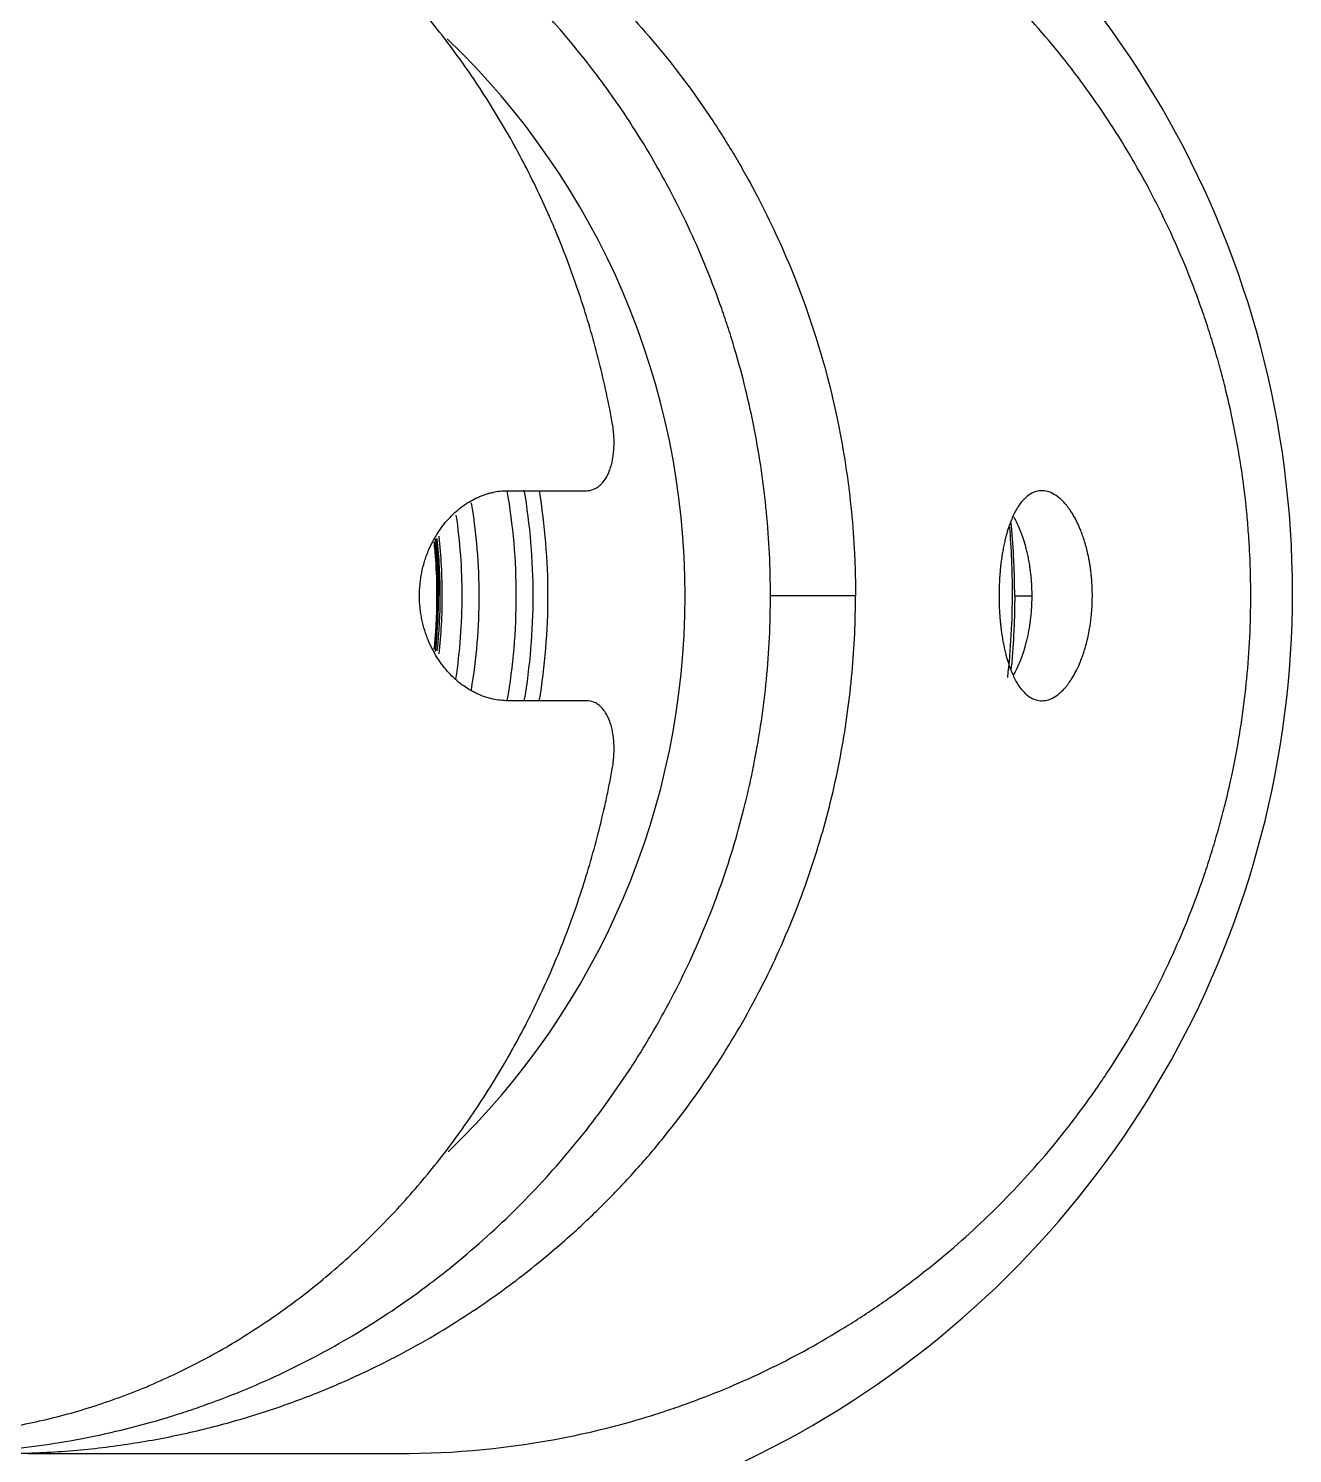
# Model space of a CAD drawing. Extents: x 0 to 790, y 0 to 579.
# Drawn here: x 488.58 to 524.68, y 451.71 to 492.41 of the extents above; entities that cross this region are included whole.
import ezdxf

# ---------------------------------------------------------------- set-up
doc = ezdxf.new("R2010")
doc.units = 0
doc.header["$LTSCALE"] = 10
doc.header["$MEASUREMENT"] = 0
doc.layers.add('1', color=7, linetype='CONTINUOUS')

msp = doc.modelspace()

# ---------------------------------------------------------------- linework, layer by layer
at = {"layer": '1', "color": 7, "linetype": 'Continuous', "lineweight": -3}
for centre, radius, start, end in [((497.185, 476.312), 27.5, 0, 117.0968), ((494.685, 476.312), 22, 0, 4.8575), ((497.185, 476.312), 27.5, 243.792, 0), ((494.685, 476.312), 22, 353.6543, 0)]:
    msp.add_arc(centre, radius, start, end, dxfattribs=at)
for centre, major_axis, start_param, end_param in [((485.344, 476.213), (0, -22), 1.570796, 2.378677), ((485.018, 476.213), (0, 17.5), 4.712389, 4.884686), ((485.018, 476.213), (0, 17.983), 4.712389, 4.880759), ((485.024, 476.213), (0, 18.4), 4.712389, 4.876341), ((485.107, 476.213), (0, -16.35), 1.570796, 1.73357), ((485.122, 476.213), (0, -15.85), 1.570796, 1.716537), ((485.344, 476.213), (0, 15), 4.712389, 4.821608), ((485.154, 476.213), (0, -15.25), 1.570796, 1.682274), ((485.344, 476.213), (0, -15), 1.465787, 1.570796), ((485.154, 476.213), (0, 15.25), 4.603022, 4.712389), ((485.344, 476.213), (0, 22), 3.905981, 4.712389), ((485.122, 476.213), (0, -15.85), 1.420245, 1.570796), ((485.107, 476.213), (0, -16.35), 1.405519, 1.570796), ((485.018, 476.213), (0, 17.5), 4.540632, 4.712389), ((485.018, 476.213), (0, 17.983), 4.544412, 4.712389), ((485.024, 476.213), (0, 18.4), 4.548241, 4.712389)]:
    msp.add_ellipse(centre, major_axis=major_axis, ratio=0.99956, start_param=start_param, end_param=end_param, dxfattribs=at)
for points, knots in [([(509.771, 476.213), (509.771, 477.015), (509.733, 477.811), (509.58, 479.391), (509.466, 480.175), (509.164, 481.731), (508.975, 482.503), (508.691, 483.46), (508.602, 483.746), (508.508, 484.032), (508.444, 484.222), (508.412, 484.317), (508.246, 484.79), (508.105, 485.164), (507.655, 486.272), (506.988, 487.712), (506.187, 489.079), (505.535, 490.076), (505.309, 490.404), (504.958, 490.889), (504.779, 491.13), (504.595, 491.368), (504.471, 491.526), (504.409, 491.604), (503.844, 492.308), (503.315, 492.904), (502.205, 494.038), (501.624, 494.576), (500.411, 495.595), (499.778, 496.075), (498.954, 496.639), (498.704, 496.805), (498.451, 496.967), (498.281, 497.074), (498.196, 497.127), (497.768, 497.389), (497.423, 497.589), (496.374, 498.162), (494.946, 498.852), (493.458, 499.398), (492.32, 499.752), (491.937, 499.861), (491.356, 500.011), (491.162, 500.058), (490.869, 500.126), (490.771, 500.148), (490.574, 500.19), (490.476, 500.211), (489.592, 500.391), (488.802, 500.511), (487.213, 500.672), (486.414, 500.713), (485.611, 500.713)], [0, 0, 0, 0, 0.0625, 0.0625, 0.125, 0.125, 0.1875, 0.1875, 0.203125, 0.210938, 0.210938, 0.21875, 0.21875, 0.25, 0.25, 0.3125, 0.375, 0.375, 0.40625, 0.40625, 0.421875, 0.429688, 0.429688, 0.4375, 0.4375, 0.5, 0.5, 0.5625, 0.5625, 0.625, 0.625, 0.640625, 0.648438, 0.648438, 0.65625, 0.65625, 0.6875, 0.6875, 0.75, 0.8125, 0.8125, 0.84375, 0.84375, 0.859375, 0.859375, 0.867188, 0.867188, 0.875, 0.875, 0.9375, 0.9375, 1, 1, 1, 1]), ([(487.809, 500.713), (489.408, 500.714), (491.807, 500.474), (494.912, 499.691), (496.796, 499.014), (498.257, 498.362), (499.06, 497.956), (499.587, 497.668), (499.935, 497.473), (500.367, 497.22), (500.877, 496.903), (501.546, 496.465), (502.362, 495.887), (503.62, 494.898), (505.1, 493.549), (506.44, 492.061), (507.421, 490.797), (507.995, 489.977), (508.43, 489.305), (508.743, 488.793), (508.994, 488.36), (509.188, 488.011), (509.472, 487.482), (509.875, 486.677), (510.844, 484.479), (511.656, 481.785), (512.064, 479.011), (512.167, 477.613), (512.197, 476.813), (512.201, 476.413), (512.201, 476.213)], [0, 0, 0, 0, 0.125, 0.1875, 0.25, 0.28125, 0.3125, 0.320312, 0.328125, 0.34375, 0.359375, 0.375, 0.40625, 0.4375, 0.5, 0.5625, 0.59375, 0.625, 0.640625, 0.65625, 0.671875, 0.679687, 0.6875, 0.71875, 0.75, 0.875, 0.9375, 0.96875, 0.984375, 1, 1, 1, 1]), ([(499.466, 451.714), (501.067, 451.73), (502.641, 451.903), (504.966, 452.394), (505.734, 452.595), (506.592, 452.867), (506.687, 452.898), (506.877, 452.961), (507.161, 453.056), (507.442, 453.157), (508.001, 453.366), (508.738, 453.661), (509.456, 453.991), (510.165, 454.338), (510.515, 454.52), (511.206, 454.902), (511.547, 455.101), (512.052, 455.413), (512.219, 455.519), (512.552, 455.735), (512.716, 455.845), (513.044, 456.07), (513.206, 456.185), (513.529, 456.419), (513.69, 456.538), (514.008, 456.781), (514.165, 456.904), (514.476, 457.153), (514.63, 457.28), (515.389, 457.92), (515.968, 458.46), (516.794, 459.308), (517.063, 459.597), (517.586, 460.189), (517.84, 460.491), (518.335, 461.109), (518.575, 461.424), (518.925, 461.907), (519.04, 462.07), (519.209, 462.317), (519.265, 462.399), (519.377, 462.565), (519.432, 462.649), (519.923, 463.402), (520.324, 464.088), (521.055, 465.49), (521.386, 466.207), (521.829, 467.305), (521.969, 467.675), (522.165, 468.235), (522.228, 468.423), (522.35, 468.801), (522.408, 468.991), (522.493, 469.277), (522.521, 469.372), (522.562, 469.516), (522.576, 469.564), (522.602, 469.66), (522.616, 469.708), (522.655, 469.852), (522.681, 469.949), (522.731, 470.142), (522.756, 470.239), (522.875, 470.724), (522.961, 471.112), (523.19, 472.28), (523.303, 473.062), (523.417, 474.239), (523.446, 474.632), (523.484, 475.42), (523.493, 475.815), (523.494, 476.606), (523.484, 477.002), (523.455, 477.598), (523.443, 477.796), (523.421, 478.095), (523.414, 478.194), (523.397, 478.394), (523.388, 478.493), (523.339, 478.99), (523.291, 479.385), (523.175, 480.17), (523.108, 480.56), (522.956, 481.336), (522.87, 481.721), (522.728, 482.295), (522.679, 482.486), (522.614, 482.724), (522.601, 482.771), (522.574, 482.866), (522.561, 482.914), (522.52, 483.056), (522.492, 483.151), (522.436, 483.34), (522.408, 483.434), (522.349, 483.623), (522.32, 483.717), (522.228, 483.999), (522.165, 484.186), (521.97, 484.747), (521.83, 485.118), (521.606, 485.671), (521.529, 485.854), (521.41, 486.129), (521.37, 486.22), (521.288, 486.403), (521.247, 486.494), (521.038, 486.947), (520.862, 487.304), (520.495, 488.007), (520.303, 488.353), (519.904, 489.034), (519.696, 489.37), (519.05, 490.36), (518.588, 491), (517.847, 491.926), (517.592, 492.229), (517.197, 492.676), (517.063, 492.824), (516.86, 493.043), (516.791, 493.116), (516.653, 493.261), (516.584, 493.333), (515.957, 493.976), (515.376, 494.516), (514.469, 495.28), (514.162, 495.527), (513.691, 495.886), (513.533, 496.003), (513.214, 496.235), (513.053, 496.348), (512.809, 496.516), (512.728, 496.572), (512.564, 496.682), (512.482, 496.736), (512.234, 496.898), (512.067, 497.004), (511.562, 497.316), (511.22, 497.516), (510.698, 497.805), (510.434, 497.946), (510.168, 498.083), (509.989, 498.173), (509.9, 498.217), (509.451, 498.437), (509.09, 498.603), (507.996, 499.072), (507.256, 499.348), (505.753, 499.825), (504.99, 500.026), (503.828, 500.273), (503.438, 500.345), (502.848, 500.44), (502.651, 500.469), (502.354, 500.509), (502.255, 500.522), (502.056, 500.547), (501.957, 500.558), (501.063, 500.656), (500.266, 500.704), (499.466, 500.712)], [0, 0, 0, 0, 0.0625, 0.0625, 0.09375, 0.09375, 0.097656, 0.097656, 0.101563, 0.109375, 0.109375, 0.125, 0.140625, 0.140625, 0.15625, 0.15625, 0.171875, 0.171875, 0.179688, 0.179688, 0.1875, 0.1875, 0.195313, 0.195313, 0.203125, 0.203125, 0.210938, 0.210938, 0.21875, 0.21875, 0.25, 0.25, 0.265625, 0.265625, 0.28125, 0.28125, 0.296875, 0.296875, 0.304688, 0.304688, 0.308594, 0.308594, 0.3125, 0.3125, 0.34375, 0.34375, 0.375, 0.375, 0.390625, 0.390625, 0.398438, 0.398438, 0.40625, 0.40625, 0.410156, 0.410156, 0.412109, 0.412109, 0.414063, 0.414063, 0.417969, 0.417969, 0.421875, 0.421875, 0.4375, 0.4375, 0.46875, 0.46875, 0.484375, 0.484375, 0.5, 0.5, 0.515625, 0.515625, 0.523438, 0.523438, 0.527344, 0.527344, 0.53125, 0.53125, 0.546875, 0.546875, 0.5625, 0.5625, 0.578125, 0.578125, 0.585938, 0.585938, 0.587891, 0.587891, 0.589844, 0.589844, 0.59375, 0.59375, 0.597656, 0.597656, 0.601563, 0.601563, 0.609375, 0.609375, 0.625, 0.625, 0.632813, 0.632813, 0.636719, 0.636719, 0.640625, 0.640625, 0.65625, 0.65625, 0.671875, 0.671875, 0.6875, 0.6875, 0.71875, 0.71875, 0.734375, 0.734375, 0.742188, 0.742188, 0.746094, 0.746094, 0.75, 0.75, 0.78125, 0.78125, 0.796875, 0.796875, 0.804688, 0.804688, 0.8125, 0.8125, 0.816406, 0.816406, 0.820313, 0.820313, 0.828125, 0.828125, 0.84375, 0.84375, 0.851563, 0.855469, 0.855469, 0.859375, 0.859375, 0.875, 0.875, 0.90625, 0.90625, 0.9375, 0.9375, 0.953125, 0.953125, 0.960938, 0.960938, 0.964844, 0.964844, 0.96875, 0.96875, 1, 1, 1, 1]), ([(505.244, 481.213), (505.133, 481.812), (505.002, 482.406), (504.702, 483.58), (504.532, 484.161), (504.153, 485.31), (503.943, 485.878), (503.685, 486.511), (503.656, 486.581), (503.597, 486.721), (503.567, 486.791), (503.477, 487), (503.294, 487.416), (503.101, 487.824), (502.702, 488.63), (502.419, 489.154), (501.819, 490.175), (501.503, 490.672), (500.835, 491.639), (500.484, 492.109), (499.932, 492.793), (499.743, 493.018), (499.502, 493.294), (499.453, 493.349), (499.356, 493.459), (499.307, 493.514), (499.159, 493.677), (499.06, 493.784), (498.559, 494.315), (498.146, 494.719), (497.296, 495.489), (496.859, 495.855), (495.96, 496.547), (495.499, 496.874), (494.551, 497.487), (494.064, 497.774), (493.502, 498.073), (493.44, 498.106), (493.314, 498.171), (493.125, 498.268), (492.683, 498.485), (492.301, 498.657), (491.532, 498.983), (491.014, 499.177), (489.966, 499.516), (489.436, 499.661), (488.633, 499.843), (488.364, 499.898), (487.823, 499.994), (487.55, 500.036), (487.277, 500.071)], [0, 0, 0, 0, 0.0625, 0.0625, 0.125, 0.125, 0.1875, 0.1875, 0.195312, 0.195312, 0.203125, 0.203125, 0.21875, 0.25, 0.25, 0.3125, 0.3125, 0.375, 0.375, 0.4375, 0.4375, 0.46875, 0.46875, 0.476562, 0.476562, 0.484375, 0.484375, 0.5, 0.5, 0.5625, 0.5625, 0.625, 0.625, 0.6875, 0.6875, 0.75, 0.75, 0.757812, 0.757812, 0.765625, 0.78125, 0.8125, 0.8125, 0.875, 0.875, 0.9375, 0.9375, 0.96875, 0.96875, 1, 1, 1, 1]), ([(504.515, 479.213), (504.587, 479.213), (504.655, 479.226), (504.752, 479.264), (504.784, 479.28), (504.822, 479.304), (504.83, 479.309), (504.845, 479.32), (504.853, 479.325), (504.875, 479.342), (504.89, 479.354), (504.961, 479.417), (505.013, 479.479), (505.071, 479.571), (505.083, 479.59), (505.105, 479.629), (505.115, 479.65), (505.146, 479.713), (505.164, 479.757), (505.215, 479.896), (505.242, 479.998), (505.268, 480.135), (505.272, 480.163), (505.28, 480.219), (505.284, 480.248), (505.294, 480.334), (505.303, 480.452), (505.304, 480.574), (505.303, 480.668), (505.302, 480.699), (505.299, 480.763), (505.297, 480.795), (505.285, 480.954), (505.268, 481.083), (505.244, 481.213)], [0, 0, 0, 0, 0.125, 0.125, 0.1875, 0.1875, 0.203125, 0.203125, 0.21875, 0.21875, 0.25, 0.25, 0.375, 0.375, 0.40625, 0.40625, 0.4375, 0.4375, 0.5, 0.5, 0.625, 0.625, 0.65625, 0.65625, 0.6875, 0.6875, 0.75, 0.8125, 0.8125, 0.84375, 0.84375, 0.875, 0.875, 1, 1, 1, 1]), ([(502.268, 473.213), (502.124, 473.213), (501.981, 473.229), (501.769, 473.276), (501.698, 473.295), (501.557, 473.342), (501.487, 473.369), (501.383, 473.416), (501.348, 473.433), (501.278, 473.468), (501.244, 473.487), (501.141, 473.546), (501.074, 473.589), (500.942, 473.683), (500.877, 473.734), (500.751, 473.843), (500.688, 473.902), (500.567, 474.027), (500.508, 474.094), (500.436, 474.184), (500.422, 474.202), (500.393, 474.24), (500.379, 474.258), (500.337, 474.316), (500.31, 474.355), (500.231, 474.475), (500.181, 474.558), (500.088, 474.733), (500.044, 474.825), (499.983, 474.969), (499.964, 475.018), (499.928, 475.118), (499.911, 475.168), (499.863, 475.322), (499.836, 475.426), (499.803, 475.588), (499.793, 475.643), (499.78, 475.726), (499.776, 475.753), (499.769, 475.809), (499.765, 475.837), (499.751, 475.977), (499.739, 476.201), (499.749, 476.426), (499.763, 476.566), (499.766, 476.594), (499.773, 476.65), (499.784, 476.734), (499.798, 476.816), (499.831, 476.978), (499.857, 477.083), (499.896, 477.212), (499.904, 477.238), (499.921, 477.288), (499.93, 477.314), (499.957, 477.389), (499.976, 477.438), (500.035, 477.583), (500.079, 477.675), (500.149, 477.808), (500.185, 477.873), (500.223, 477.936), (500.249, 477.977), (500.262, 477.998), (500.328, 478.099), (500.383, 478.175), (500.497, 478.319), (500.556, 478.386), (500.678, 478.514), (500.74, 478.573), (500.836, 478.657), (500.869, 478.684), (500.935, 478.736), (500.968, 478.761), (501.068, 478.833), (501.136, 478.876), (501.272, 478.955), (501.41, 479.026), (501.551, 479.082), (501.658, 479.118), (501.694, 479.129), (501.765, 479.148), (501.801, 479.157), (501.98, 479.197), (502.124, 479.213), (502.268, 479.213)], [0, 0, 0, 0, 0.0625, 0.0625, 0.09375, 0.09375, 0.125, 0.125, 0.140625, 0.140625, 0.15625, 0.15625, 0.1875, 0.1875, 0.21875, 0.21875, 0.25, 0.25, 0.28125, 0.28125, 0.289063, 0.289063, 0.296875, 0.296875, 0.3125, 0.3125, 0.34375, 0.34375, 0.375, 0.375, 0.390625, 0.390625, 0.40625, 0.40625, 0.4375, 0.4375, 0.453125, 0.453125, 0.460938, 0.460938, 0.46875, 0.46875, 0.5, 0.53125, 0.53125, 0.539062, 0.539062, 0.546875, 0.5625, 0.5625, 0.59375, 0.59375, 0.601562, 0.601562, 0.609375, 0.609375, 0.625, 0.625, 0.65625, 0.65625, 0.671875, 0.679687, 0.679687, 0.6875, 0.6875, 0.71875, 0.71875, 0.75, 0.75, 0.78125, 0.78125, 0.796875, 0.796875, 0.8125, 0.8125, 0.84375, 0.84375, 0.875, 0.90625, 0.90625, 0.921875, 0.921875, 0.9375, 0.9375, 1, 1, 1, 1]), ([(502.268, 479.213), (502.676, 479.213), (503.068, 479.213), (503.816, 479.213), (504.174, 479.213), (504.515, 479.213)], [0, 0, 0, 0, 0.5, 0.5, 1, 1, 1, 1]), ([(516.301, 476.213), (516.301, 476.272), (516.302, 476.329), (516.304, 476.412), (516.305, 476.454), (516.306, 476.495), (516.307, 476.522), (516.308, 476.535), (516.31, 476.602), (516.313, 476.653), (516.319, 476.751), (516.322, 476.798), (516.328, 476.866), (516.33, 476.888), (516.334, 476.931), (516.336, 476.952), (516.342, 477.014), (516.346, 477.054), (516.359, 477.168), (516.368, 477.238), (516.383, 477.337), (516.387, 477.368), (516.397, 477.43), (516.403, 477.46), (516.418, 477.546), (516.428, 477.6), (516.449, 477.702), (516.46, 477.75), (516.482, 477.842), (516.493, 477.886), (516.527, 478.012), (516.549, 478.088), (516.584, 478.194), (516.596, 478.228), (516.614, 478.277), (516.62, 478.293), (516.632, 478.324), (516.638, 478.34), (516.668, 478.415), (516.693, 478.471), (516.742, 478.574), (516.767, 478.622), (516.817, 478.71), (516.843, 478.751), (516.895, 478.827), (516.921, 478.862), (517, 478.959), (517.054, 479.012), (517.164, 479.101), (517.22, 479.135), (517.335, 479.186), (517.394, 479.202), (517.484, 479.213), (517.515, 479.214), (517.576, 479.212), (517.608, 479.208), (517.702, 479.19), (517.766, 479.168), (517.896, 479.101), (517.963, 479.057), (518.064, 478.971), (518.099, 478.94), (518.167, 478.868), (518.202, 478.829), (518.255, 478.764), (518.272, 478.741), (518.308, 478.693), (518.325, 478.668), (518.379, 478.589), (518.414, 478.531), (518.468, 478.436), (518.486, 478.402), (518.522, 478.332), (518.54, 478.296), (518.575, 478.219), (518.593, 478.178), (518.629, 478.094), (518.646, 478.049), (518.681, 477.955), (518.699, 477.906), (518.734, 477.801), (518.751, 477.746), (518.776, 477.657), (518.785, 477.627), (518.801, 477.564), (518.81, 477.532), (518.834, 477.431), (518.85, 477.361), (518.868, 477.265), (518.872, 477.245), (518.879, 477.206), (518.883, 477.186), (518.894, 477.125), (518.9, 477.083), (518.913, 476.995), (518.919, 476.95), (518.928, 476.88), (518.932, 476.844), (518.936, 476.807), (518.939, 476.782), (518.94, 476.77), (518.946, 476.707), (518.95, 476.655), (518.957, 476.549), (518.96, 476.494), (518.963, 476.424), (518.964, 476.41), (518.964, 476.382), (518.966, 476.34), (518.967, 476.241), (518.967, 476.156), (518.965, 476.071), (518.964, 476.043), (518.962, 475.987), (518.961, 475.959), (518.957, 475.876), (518.954, 475.823), (518.948, 475.744), (518.946, 475.718), (518.941, 475.667), (518.938, 475.642), (518.931, 475.568), (518.925, 475.521), (518.913, 475.43), (518.907, 475.386), (518.897, 475.322), (518.893, 475.301), (518.886, 475.259), (518.883, 475.239), (518.865, 475.139), (518.849, 475.065), (518.818, 474.927), (518.802, 474.862), (518.768, 474.74), (518.751, 474.682), (518.726, 474.6), (518.717, 474.574), (518.7, 474.522), (518.691, 474.497), (518.665, 474.425), (518.647, 474.379), (518.594, 474.248), (518.559, 474.17), (518.488, 474.027), (518.453, 473.962), (518.383, 473.844), (518.347, 473.79), (518.295, 473.716), (518.277, 473.692), (518.243, 473.647), (518.225, 473.625), (518.173, 473.564), (518.139, 473.527), (518.071, 473.461), (518.037, 473.431), (517.938, 473.351), (517.872, 473.311), (517.745, 473.251), (517.682, 473.231), (517.559, 473.211), (517.499, 473.211), (517.381, 473.228), (517.323, 473.245), (517.209, 473.298), (517.154, 473.333), (517.072, 473.401), (517.045, 473.426), (516.991, 473.481), (516.964, 473.511), (516.912, 473.577), (516.886, 473.612), (516.835, 473.689), (516.809, 473.731), (516.772, 473.798), (516.759, 473.821), (516.734, 473.87), (516.722, 473.895), (516.686, 473.973), (516.661, 474.029), (516.614, 474.149), (516.59, 474.214), (516.544, 474.356), (516.522, 474.432), (516.489, 474.558), (516.478, 474.602), (516.456, 474.695), (516.446, 474.743), (516.425, 474.845), (516.415, 474.899), (516.395, 475.013), (516.385, 475.074), (516.371, 475.171), (516.366, 475.205), (516.357, 475.275), (516.353, 475.312), (516.344, 475.387), (516.34, 475.426), (516.334, 475.488), (516.332, 475.509), (516.329, 475.551), (516.327, 475.573), (516.322, 475.64), (516.318, 475.686), (516.313, 475.782), (516.31, 475.831), (516.307, 475.909), (516.306, 475.936), (516.304, 475.99), (516.303, 476.045), (516.302, 476.115), (516.301, 476.164), (516.301, 476.189), (516.301, 476.201), (516.301, 476.206), (516.301, 476.21), (516.301, 476.212), (516.301, 476.213)], [0, 0, 0, 0, 0.003906, 0.003906, 0.005859, 0.006836, 0.006836, 0.007812, 0.007812, 0.011719, 0.011719, 0.015625, 0.015625, 0.017578, 0.017578, 0.019531, 0.019531, 0.023437, 0.023437, 0.03125, 0.03125, 0.035156, 0.035156, 0.039062, 0.039062, 0.046875, 0.046875, 0.054687, 0.054687, 0.0625, 0.0625, 0.078125, 0.078125, 0.085937, 0.085937, 0.089844, 0.089844, 0.09375, 0.09375, 0.109375, 0.109375, 0.125, 0.125, 0.140625, 0.140625, 0.15625, 0.15625, 0.1875, 0.1875, 0.21875, 0.21875, 0.25, 0.25, 0.265625, 0.265625, 0.28125, 0.28125, 0.3125, 0.3125, 0.34375, 0.34375, 0.359375, 0.359375, 0.375, 0.375, 0.382812, 0.382812, 0.390625, 0.390625, 0.40625, 0.40625, 0.414062, 0.414062, 0.421875, 0.421875, 0.429687, 0.429687, 0.4375, 0.4375, 0.445312, 0.445312, 0.453125, 0.453125, 0.457031, 0.457031, 0.460937, 0.460937, 0.46875, 0.46875, 0.470703, 0.470703, 0.472656, 0.472656, 0.476562, 0.476562, 0.480469, 0.480469, 0.482422, 0.483398, 0.483398, 0.484375, 0.484375, 0.488281, 0.488281, 0.492187, 0.492187, 0.493164, 0.493164, 0.494141, 0.496094, 0.5, 0.5, 0.501953, 0.501953, 0.503906, 0.503906, 0.507812, 0.507812, 0.509766, 0.509766, 0.511719, 0.511719, 0.515625, 0.515625, 0.519531, 0.519531, 0.521484, 0.521484, 0.523437, 0.523437, 0.53125, 0.53125, 0.539062, 0.539062, 0.546875, 0.546875, 0.550781, 0.550781, 0.554687, 0.554687, 0.5625, 0.5625, 0.578125, 0.578125, 0.59375, 0.59375, 0.609375, 0.609375, 0.617187, 0.617187, 0.625, 0.625, 0.640625, 0.640625, 0.65625, 0.65625, 0.6875, 0.6875, 0.71875, 0.71875, 0.75, 0.75, 0.78125, 0.78125, 0.8125, 0.8125, 0.828125, 0.828125, 0.84375, 0.84375, 0.859375, 0.859375, 0.875, 0.875, 0.882812, 0.882812, 0.890625, 0.890625, 0.90625, 0.90625, 0.921875, 0.921875, 0.9375, 0.9375, 0.945312, 0.945312, 0.953125, 0.953125, 0.960938, 0.960938, 0.96875, 0.96875, 0.972656, 0.972656, 0.976563, 0.976563, 0.980469, 0.980469, 0.982422, 0.982422, 0.984375, 0.984375, 0.988281, 0.988281, 0.992188, 0.992188, 0.994141, 0.994141, 0.996094, 0.998047, 0.999023, 0.999512, 0.999756, 0.999878, 0.999878, 1, 1, 1, 1]), ([(516.749, 476.213), (516.749, 476.218), (516.749, 476.223), (516.749, 476.234), (516.749, 476.25), (516.749, 476.286), (516.748, 476.36), (516.747, 476.506), (516.742, 476.799), (516.721, 477.383), (516.685, 477.882), (516.65, 478.243), (516.647, 478.273), (516.644, 478.302)], [0, 0, 0, 0, 0.007476, 0.007476, 0.014952, 0.029904, 0.059809, 0.119617, 0.239234, 0.478469, 0.956938, 0.956938, 1, 1, 1, 1]), ([(516.709, 478.48), (516.716, 478.467), (516.724, 478.453), (516.758, 478.392), (516.783, 478.342), (516.835, 478.235), (516.86, 478.178), (516.898, 478.086), (516.911, 478.054), (516.936, 477.988), (516.949, 477.954), (516.986, 477.848), (517.011, 477.771), (517.047, 477.647), (517.059, 477.603), (517.082, 477.513), (517.094, 477.465), (517.111, 477.39), (517.116, 477.364), (517.127, 477.312), (517.133, 477.285), (517.148, 477.202), (517.159, 477.145), (517.173, 477.053), (517.178, 477.022), (517.184, 476.974), (517.186, 476.958), (517.191, 476.925), (517.193, 476.908), (517.203, 476.825), (517.21, 476.755), (517.219, 476.646), (517.222, 476.609), (517.225, 476.552), (517.226, 476.533), (517.228, 476.494), (517.229, 476.474), (517.234, 476.375), (517.235, 476.294), (517.235, 476.213)], [0, 0, 0, 0, 0.037217, 0.037217, 0.157565, 0.157565, 0.277913, 0.277913, 0.338087, 0.338087, 0.398261, 0.398261, 0.518609, 0.518609, 0.578783, 0.578783, 0.638957, 0.638957, 0.669043, 0.669043, 0.69913, 0.69913, 0.759304, 0.759304, 0.789391, 0.789391, 0.804435, 0.804435, 0.819478, 0.819478, 0.879652, 0.879652, 0.909739, 0.909739, 0.924783, 0.924783, 0.939826, 0.939826, 1, 1, 1, 1]), ([(500.29, 476.213), (500.29, 476.56), (500.271, 477.099), (500.223, 477.636), (500.202, 477.829)], [0, 0, 0, 0, 0.640461, 1, 1, 1, 1]), ([(500.207, 477.839), (500.228, 477.644), (500.246, 477.448), (500.272, 477.079), (500.281, 476.906), (500.293, 476.56), (500.296, 476.387), (500.296, 476.213)], [0, 0, 0, 0, 0.363171, 0.363171, 0.681586, 0.681586, 1, 1, 1, 1]), ([(500.334, 476.213), (500.334, 476.734), (500.307, 477.252), (500.25, 477.793), (500.247, 477.818), (500.245, 477.843)], [0, 0, 0, 0, 0.953516, 0.953516, 1, 1, 1, 1]), ([(500.245, 476.213), (500.245, 476.56), (500.227, 477.072), (500.183, 477.583), (500.166, 477.749)], [0, 0, 0, 0, 0.674011, 1, 1, 1, 1]), ([(500.171, 477.76), (500.188, 477.591), (500.233, 477.077), (500.251, 476.561), (500.252, 476.213)], [0, 0, 0, 0, 0.330502, 1, 1, 1, 1]), ([(485.611, 451.713), (486.414, 451.713), (487.21, 451.754), (488.79, 451.913), (489.572, 452.031), (491.125, 452.346), (491.895, 452.543), (492.848, 452.837), (493.134, 452.93), (493.418, 453.027), (493.608, 453.094), (493.702, 453.128), (494.173, 453.3), (494.544, 453.446), (495.645, 453.911), (496.359, 454.256), (497.749, 455.015), (498.426, 455.428), (499.412, 456.1), (499.736, 456.332), (500.214, 456.694), (500.373, 456.817), (500.687, 457.067), (500.842, 457.194), (501.609, 457.836), (502.193, 458.376), (503.303, 459.509), (503.829, 460.101), (504.824, 461.337), (505.292, 461.98), (505.787, 462.734), (505.841, 462.818), (505.949, 462.987), (506.002, 463.072), (506.161, 463.328), (506.265, 463.499), (506.568, 464.016), (506.762, 464.364), (507.315, 465.42), (507.982, 466.858), (508.509, 468.356), (508.85, 469.501), (508.955, 469.886), (509.075, 470.373), (509.099, 470.471), (509.144, 470.666), (509.211, 470.96), (509.272, 471.254), (509.464, 472.235), (509.579, 473.025), (509.733, 474.612), (509.771, 475.41), (509.771, 476.213)], [0, 0, 0, 0, 0.0625, 0.0625, 0.125, 0.125, 0.1875, 0.1875, 0.203125, 0.210938, 0.210938, 0.21875, 0.21875, 0.25, 0.25, 0.3125, 0.3125, 0.375, 0.375, 0.40625, 0.40625, 0.421875, 0.421875, 0.4375, 0.4375, 0.5, 0.5, 0.5625, 0.5625, 0.625, 0.625, 0.632812, 0.632812, 0.640625, 0.640625, 0.65625, 0.65625, 0.6875, 0.6875, 0.75, 0.8125, 0.8125, 0.84375, 0.84375, 0.851562, 0.851562, 0.859375, 0.875, 0.875, 0.9375, 0.9375, 1, 1, 1, 1]), ([(487.809, 451.713), (488.388, 451.713), (488.963, 451.734), (490.096, 451.814), (490.655, 451.874), (491.75, 452.029), (492.287, 452.124), (493.334, 452.344), (493.845, 452.47), (494.838, 452.747), (495.319, 452.898), (496.249, 453.221), (496.699, 453.393), (497.563, 453.752), (497.978, 453.939), (498.773, 454.323), (499.153, 454.52), (499.878, 454.918), (500.223, 455.12), (500.878, 455.523), (501.188, 455.724), (501.774, 456.123), (502.051, 456.32), (502.57, 456.706), (502.814, 456.895), (503.27, 457.261), (503.483, 457.439), (503.878, 457.779), (504.061, 457.942), (504.398, 458.25), (504.553, 458.396), (504.837, 458.669), (504.965, 458.796), (505.081, 458.913), (505.081, 458.913), (505.081, 458.914), (505.082, 458.914), (505.083, 458.915), (505.085, 458.917), (505.089, 458.921), (505.097, 458.929), (505.113, 458.946), (505.146, 458.979), (505.21, 459.044), (505.339, 459.176), (505.593, 459.443), (505.807, 459.675), (506.228, 460.146), (506.501, 460.467), (507.292, 461.448), (507.785, 462.128), (508.693, 463.527), (509.11, 464.246), (509.862, 465.711), (510.199, 466.457), (510.791, 467.963), (511.047, 468.722), (511.48, 470.244), (511.656, 471.005), (511.935, 472.519), (512.036, 473.272), (512.17, 474.758), (512.201, 475.492), (512.201, 476.213)], [0, 0, 0, 0, 0.03125, 0.03125, 0.0625, 0.0625, 0.09375, 0.09375, 0.125, 0.125, 0.15625, 0.15625, 0.1875, 0.1875, 0.21875, 0.21875, 0.25, 0.25, 0.28125, 0.28125, 0.3125, 0.3125, 0.34375, 0.34375, 0.375, 0.375, 0.40625, 0.40625, 0.4375, 0.4375, 0.46875, 0.46875, 0.5, 0.5, 0.500015, 0.500015, 0.500031, 0.500061, 0.500122, 0.500244, 0.500488, 0.500977, 0.501953, 0.503906, 0.507812, 0.515625, 0.53125, 0.53125, 0.5625, 0.5625, 0.625, 0.625, 0.6875, 0.6875, 0.75, 0.75, 0.8125, 0.8125, 0.875, 0.875, 0.9375, 0.9375, 1, 1, 1, 1]), ([(500.169, 474.69), (500.185, 474.851), (500.199, 475.013), (500.222, 475.347), (500.231, 475.52), (500.242, 475.866), (500.245, 476.039), (500.245, 476.213)], [0, 0, 0, 0, 0.319656, 0.319656, 0.659828, 0.659828, 1, 1, 1, 1]), ([(500.252, 476.213), (500.252, 475.866), (500.234, 475.355), (500.191, 474.846), (500.174, 474.681)], [0, 0, 0, 0, 0.675747, 1, 1, 1, 1]), ([(500.206, 474.619), (500.225, 474.805), (500.242, 474.991), (500.278, 475.521), (500.29, 475.867), (500.29, 476.213)], [0, 0, 0, 0, 0.350702, 0.350702, 1, 1, 1, 1]), ([(516.749, 476.213), (516.749, 476.208), (516.749, 476.202), (516.749, 476.192), (516.749, 476.176), (516.749, 476.14), (516.748, 476.066), (516.747, 475.92), (516.742, 475.627), (516.721, 475.043), (516.685, 474.544), (516.65, 474.18), (516.647, 474.147), (516.643, 474.114)], [0, 0, 0, 0, 0.007444, 0.007444, 0.014888, 0.029776, 0.059552, 0.119104, 0.238209, 0.476417, 0.952835, 0.952835, 1, 1, 1, 1]), ([(517.235, 476.213), (517.235, 476.131), (517.233, 476.051), (517.229, 475.933), (517.227, 475.894), (517.223, 475.837), (517.222, 475.817), (517.219, 475.78), (517.217, 475.761), (517.21, 475.669), (517.203, 475.599), (517.19, 475.498), (517.186, 475.465), (517.177, 475.401), (517.172, 475.37), (517.158, 475.278), (517.148, 475.221), (517.127, 475.111), (517.116, 475.059), (517.093, 474.959), (517.082, 474.911), (517.064, 474.843), (517.058, 474.82), (517.046, 474.777), (517.04, 474.755), (517.009, 474.651), (516.985, 474.575), (516.935, 474.434), (516.91, 474.369), (516.859, 474.247), (516.834, 474.19), (516.783, 474.084), (516.758, 474.035), (516.723, 473.972), (516.714, 473.956), (516.705, 473.94)], [0, 0, 0, 0, 0.059855, 0.059855, 0.089783, 0.089783, 0.104747, 0.104747, 0.11971, 0.11971, 0.179565, 0.179565, 0.209493, 0.209493, 0.239421, 0.239421, 0.299276, 0.299276, 0.359131, 0.359131, 0.418986, 0.418986, 0.448914, 0.448914, 0.478841, 0.478841, 0.598552, 0.598552, 0.718262, 0.718262, 0.837972, 0.837972, 0.957682, 0.957682, 1, 1, 1, 1]), ([(504.516, 473.213), (504.43, 473.213), (504.343, 473.213), (504.168, 473.213), (503.901, 473.213), (503.626, 473.213), (503.065, 473.213), (502.674, 473.213), (502.268, 473.213)], [0, 0, 0, 0, 0.125, 0.125, 0.25, 0.5, 0.5, 1, 1, 1, 1]), ([(505.244, 471.213), (505.268, 471.343), (505.285, 471.471), (505.299, 471.661), (505.302, 471.724), (505.304, 471.818), (505.304, 471.849), (505.303, 471.911), (505.302, 471.941), (505.295, 472.092), (505.283, 472.207), (505.258, 472.343), (505.253, 472.37), (505.241, 472.423), (505.234, 472.449), (505.214, 472.526), (505.199, 472.575), (505.148, 472.714), (505.108, 472.798), (505.055, 472.881), (505.049, 472.89), (505.037, 472.908), (505.031, 472.917), (505.012, 472.942), (505, 472.959), (504.961, 473.005), (504.906, 473.062), (504.847, 473.106), (504.801, 473.135), (504.785, 473.144), (504.753, 473.16), (504.737, 473.167), (504.655, 473.2), (504.587, 473.213), (504.516, 473.213)], [0, 0, 0, 0, 0.125, 0.125, 0.1875, 0.1875, 0.21875, 0.21875, 0.25, 0.25, 0.375, 0.375, 0.40625, 0.40625, 0.4375, 0.4375, 0.5, 0.5, 0.625, 0.625, 0.640625, 0.640625, 0.65625, 0.65625, 0.6875, 0.6875, 0.75, 0.8125, 0.8125, 0.84375, 0.84375, 0.875, 0.875, 1, 1, 1, 1]), ([(487.277, 452.355), (487.548, 452.39), (487.819, 452.431), (488.357, 452.527), (488.626, 452.581), (489.427, 452.762), (489.958, 452.908), (490.747, 453.163), (491.009, 453.254), (491.401, 453.4), (491.596, 453.475), (491.791, 453.554), (491.92, 453.608), (491.985, 453.635), (492.567, 453.882), (493.072, 454.124), (494.06, 454.65), (494.544, 454.935), (495.489, 455.546), (496.413, 456.198), (497.294, 456.934), (497.777, 457.372), (497.83, 457.421), (497.937, 457.519), (498.096, 457.668), (498.461, 458.019), (498.766, 458.33), (499.362, 458.962), (499.744, 459.4), (500.476, 460.306), (500.826, 460.775), (501.495, 461.742), (501.814, 462.242), (502.193, 462.886), (502.267, 463.016), (502.378, 463.212), (502.414, 463.277), (502.487, 463.409), (502.667, 463.738), (502.839, 464.072), (503.238, 464.878), (503.484, 465.424), (503.939, 466.535), (504.147, 467.099), (504.526, 468.244), (504.697, 468.826), (504.924, 469.712), (504.995, 470.009), (505.078, 470.384), (505.094, 470.459), (505.126, 470.61), (505.141, 470.685), (505.187, 470.911), (505.216, 471.062), (505.244, 471.213)], [0, 0, 0, 0, 0.03125, 0.03125, 0.0625, 0.0625, 0.125, 0.125, 0.15625, 0.15625, 0.171875, 0.179688, 0.179688, 0.1875, 0.1875, 0.25, 0.25, 0.3125, 0.3125, 0.375, 0.4375, 0.4375, 0.445313, 0.445313, 0.453125, 0.46875, 0.5, 0.5, 0.5625, 0.5625, 0.625, 0.625, 0.6875, 0.6875, 0.703125, 0.703125, 0.710938, 0.710938, 0.71875, 0.75, 0.75, 0.8125, 0.8125, 0.875, 0.875, 0.9375, 0.9375, 0.96875, 0.96875, 0.976563, 0.976563, 0.984375, 0.984375, 1, 1, 1, 1]), ([(491.961, 451.713), (492.206, 451.713), (492.814, 451.713), (493.785, 451.713), (494.874, 451.713), (495.794, 451.713), (496.547, 451.713), (497.022, 451.713), (497.303, 451.714), (497.39, 451.714)], [0, 0, 0, 0, 0.134884, 0.33551, 0.536132, 0.736751, 0.84449, 0.952228, 1, 1, 1, 1]), ([(497.39, 451.714), (497.498, 451.714), (497.801, 451.714), (498.298, 451.714), (498.882, 451.714), (499.271, 451.714), (499.465, 451.714)], [0, 0, 0, 0, 0.156496, 0.437666, 0.718834, 1, 1, 1, 1])]:
    msp.add_open_spline(points, degree=3, knots=knots, dxfattribs=at)
for points, degree in [([(512.201, 476.213), (511.391, 476.213), (510.581, 476.213), (509.771, 476.213)], 3), ([(516.749, 476.213), (517.235, 476.213)], 1), ([(488.575, 451.713), (495.315, 451.714)], 1), ([(495.315, 451.714), (499.466, 451.714)], 1), ([(497.209, 451.713), (499.134, 451.713)], 1)]:
    msp.add_open_spline(points, degree=degree, dxfattribs=at)

doc.saveas('drawing.dxf')
